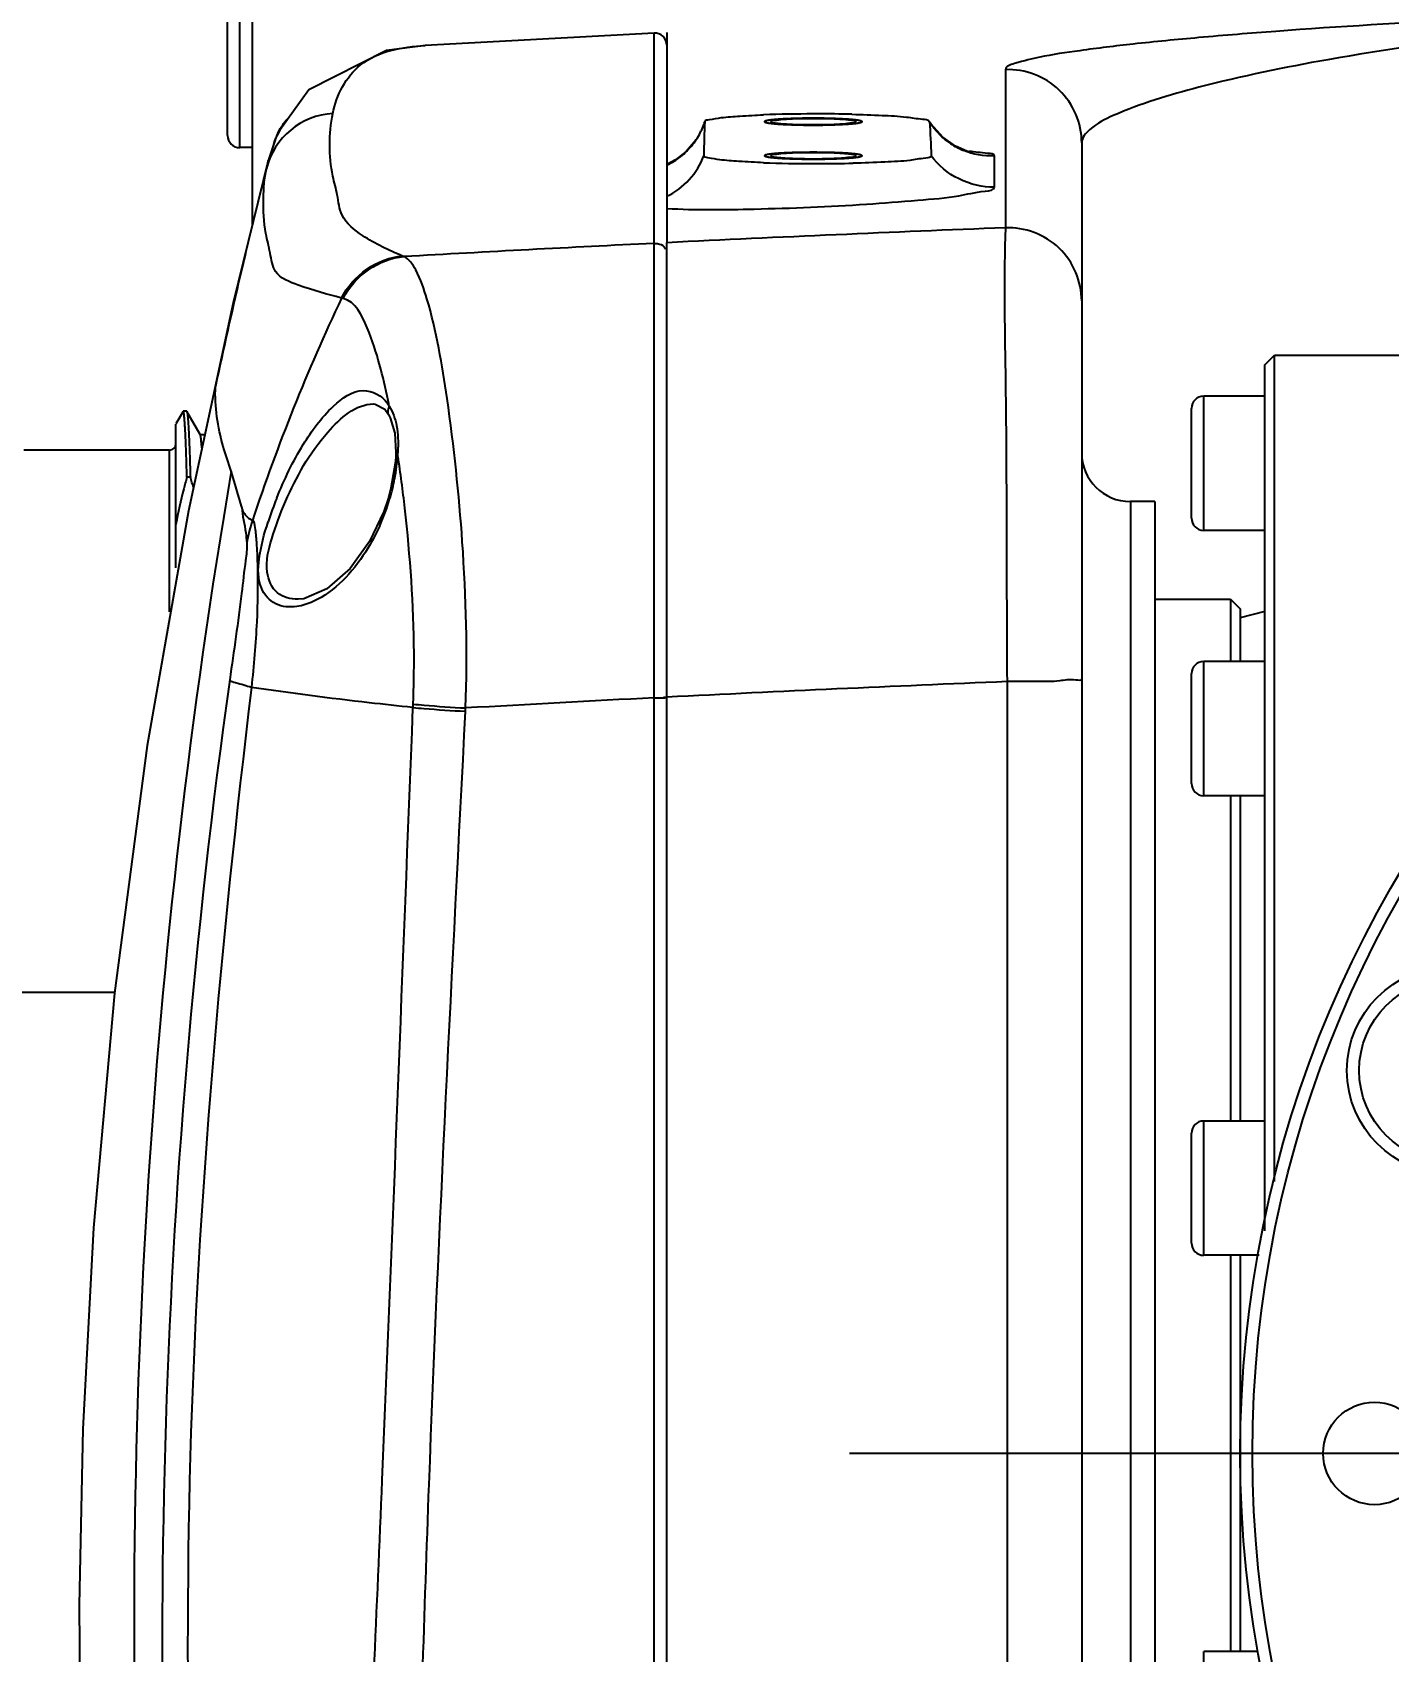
# Model space of a CAD drawing. Header units: millimetres. Extents: x 7426 to 8740, y 124 to 421.
# Drawn here: x 7938.544 to 7941.323, y 303.551 to 306.868 of the extents above; entities that cross this region are included whole.
import ezdxf

# ---------------------------------------------------------------- set-up
doc = ezdxf.new("R2010")
doc.units = ezdxf.units.MM
doc.linetypes.add('CENTER', pattern=[0.6, 0.375, -0.075, 0.075, -0.075])
for name, color, linetype in [('中心线', 7, 'Continuous'), ('外形图', 7, 'Continuous'), ('多重引线', 7, 'Continuous'), ('尺寸标注', 7, 'Continuous')]:
    doc.layers.add(name, color=color, linetype=linetype)
doc.styles.add('微软雅黑', font='msyh.ttc')
doc.dimstyles.new('尺寸标注_1_20比例', dxfattribs={"dimtxt": 2.1, "dimasz": 1.7, "dimexe": 0.5, "dimexo": 0.4, "dimgap": 0.5, "dimtad": 1, "dimdec": 1, "dimlfac": 20, "dimdsep": 46, "dimtxsty": '微软雅黑', "dimcen": 0.09, "dimadec": 0, "dimazin": 0, "dimtp": 0.01, "dimtm": 0.01, "dimtfac": 1, "dimtdec": 1, "dimtofl": 0, "dimtmove": 0, "dimatfit": 3, "dimfxl": 1, "dimtolj": 1, "dimarcsym": 0})

# ---------------------------------------------------------------- blocks, each defined once
blk = doc.blocks.new('*D1015')
at = {"layer": 'Defpoints', "color": 0}
for p in [(7955.019, 314.0922), (7955.019, 297.9355), (7930.6433, 285.6271)]:
    blk.add_point(p, dxfattribs=at)
at = {"layer": '尺寸标注', "color": 0, "linetype": 'Continuous', "lineweight": -2}
for p, q in [((7930.6433, 286.0271), (7930.6433, 314.5922)), ((7955.019, 298.3355), (7955.019, 314.5922)), ((7932.3433, 314.0922), (7953.319, 314.0922))]:
    blk.add_line(p, q, dxfattribs=at)
at = {"layer": '尺寸标注', "color": 0}
for points in [[(7932.3433, 314.3755), (7932.3433, 313.8088), (7930.6433, 314.0922)], [(7953.319, 313.8088), (7953.319, 314.3755), (7955.019, 314.0922)]]:
    blk.add_solid(points, dxfattribs=at)
at = {"layer": '尺寸标注', "color": 0, "insert": (7942.8312, 315.6781), "char_height": 2.1, "attachment_point": 5, "style": '微软雅黑'}
blk.add_mtext('\\A1;\\A1;487.5', dxfattribs=at)
blk = doc.blocks.new('*D1252')
at = {"layer": 'Defpoints', "color": 0}
for p in [(7955.019, 321.2126), (7955.019, 294.4815), (7929.7433, 267.4557)]:
    blk.add_point(p, dxfattribs=at)
at = {"layer": '多重引线', "color": 0, "lineweight": -2}
for p, q in [((7929.7433, 267.8557), (7929.7433, 321.7126)), ((7955.019, 294.8815), (7955.019, 321.7126)), ((7931.4433, 321.2126), (7953.319, 321.2126))]:
    blk.add_line(p, q, dxfattribs=at)
at = {"layer": '多重引线', "color": 0}
for points in [[(7931.4433, 321.496), (7931.4433, 320.9293), (7929.7433, 321.2126)], [(7953.319, 320.9293), (7953.319, 321.496), (7955.019, 321.2126)]]:
    blk.add_solid(points, dxfattribs=at)
at = {"layer": '多重引线', "color": 0, "insert": (7942.3812, 322.7986), "char_height": 2.1, "attachment_point": 5, "style": '微软雅黑'}
blk.add_mtext('\\A1;505.5', dxfattribs=at)

msp = doc.modelspace()

# ---------------------------------------------------------------- linework, layer by layer
at = {"layer": '中心线', "linetype": 'CENTER', "ltscale": 10}
msp.add_line((7943.3437, 303.9568), (7940.2181, 303.9568), dxfattribs=at)
at = {"layer": '外形图', "color": 0, "linetype": 'Continuous'}
for p, q in [((7938.9936, 307.4004), (7938.9936, 306.4713)), ((7938.9436, 306.6569), (7938.9436, 306.9569)), ((7938.9686, 306.6319), (7938.9686, 306.9819)), ((7939.8173, 306.8667), (7939.3481, 306.8411)), ((7939.8173, 306.4359), (7939.8173, 306.8667)), ((7939.8436, 306.8681), (7939.8436, 306.4372)), ((7939.2689, 306.8308), (7939.1099, 306.7503)), ((7939.3493, 306.8412), (7939.2689, 306.8308)), ((7940.5375, 306.7915), (7940.5375, 306.4678)), ((7939.1099, 306.7503), (7939.0472, 306.6629)), ((7939.9214, 306.6852), (7939.9215, 306.6855)), ((7940.3813, 306.6857), (7940.3815, 306.6851)), ((7939.0424, 306.6521), (7939.0399, 306.6462)), ((7939.045, 306.6576), (7939.0424, 306.6521)), ((7939.0465, 306.6615), (7939.0472, 306.6629)), ((7939.0616, 306.6846), (7939.0557, 306.676)), ((7938.9936, 306.6319), (7938.9686, 306.6319)), ((7939.0407, 306.6482), (7939.0264, 306.6047)), ((7939.0407, 306.6482), (7939.0399, 306.6461)), ((7940.6936, 306.6417), (7940.6936, 301.304)), ((7939.0267, 306.6057), (7938.9549, 306.3143)), ((7939.0263, 306.6043), (7939.0264, 306.6047)), ((7939.0264, 306.6047), (7939.0267, 306.6057)), ((7940.5148, 306.5513), (7940.5148, 306.615)), ((7939.8179, 305.5048), (7939.8173, 306.4359)), ((7939.8436, 301.0455), (7939.8436, 306.4372)), ((7939.3049, 306.4088), (7939.302, 306.4099)), ((7939.1806, 306.323), (7939.1772, 306.3238)), ((7941.0686, 306.1869), (7941.0886, 306.2069)), ((7941.0886, 304.514), (7941.0886, 306.2069)), ((7941.0886, 306.2069), (7941.5936, 306.2069)), ((7941.0686, 306.1228), (7941.0686, 306.1868)), ((7940.9436, 305.8478), (7940.9436, 306.1228)), ((7941.0686, 306.1228), (7940.9436, 306.1228)), ((7941.0686, 306.0902), (7941.0686, 306.1228)), ((7938.8524, 306.0916), (7938.8375, 306.0658)), ((7938.8527, 306.0919), (7938.8524, 306.0916)), ((7938.8598, 306.0919), (7938.8527, 306.0919)), ((7938.8598, 306.0919), (7938.8601, 306.0916)), ((7938.8873, 306.0445), (7938.8601, 306.0916)), ((7939.2426, 306.1069), (7939.2431, 306.1069)), ((7939.2657, 306.0964), (7939.2735, 306.0854)), ((7940.9186, 305.8728), (7940.9186, 306.0978)), ((7941.0686, 305.5677), (7941.0686, 306.0902)), ((7938.8375, 305.7712), (7938.8375, 306.0657)), ((7939.2735, 306.0854), (7939.277, 306.0785)), ((7939.277, 306.0785), (7939.2862, 306.0469)), ((7938.8871, 306.0445), (7938.896, 306.0445)), ((7938.8875, 306.0442), (7938.8873, 306.0445)), ((7939.2862, 306.0469), (7939.2883, 306.0072)), ((7938.8248, 306.0125), (7938.5263, 306.0125)), ((7938.8248, 305.681), (7938.8248, 306.0125)), ((7939.2873, 305.9889), (7939.2782, 305.9342)), ((7939.288, 305.9991), (7939.2873, 305.9889)), ((7939.2883, 306.0072), (7939.288, 305.9992)), ((7939.2926, 305.9999), (7939.292, 306.0038)), ((7938.8673, 305.9566), (7938.8602, 305.9566)), ((7939.2782, 305.9342), (7939.2723, 305.9127)), ((7939.2723, 305.9127), (7939.2635, 305.8868)), ((7940.7936, 305.9069), (7940.7936, 302.0067)), ((7940.8436, 305.9069), (7940.7936, 305.9069)), ((7940.8436, 305.9069), (7940.8436, 302.0067)), ((7941.0686, 305.8478), (7940.9436, 305.8478)), ((7939.0881, 305.7069), (7939.0877, 305.7069)), ((7940.8436, 305.7069), (7940.9986, 305.7069)), ((7940.9986, 305.7069), (7940.9986, 305.5793)), ((7940.9986, 305.7069), (7941.0186, 305.6869)), ((7941.0186, 305.6869), (7941.0186, 305.5793)), ((7941.0686, 305.6819), (7941.0186, 305.6685)), ((7940.9436, 305.3043), (7940.9436, 305.5793)), ((7941.0686, 305.5793), (7940.9436, 305.5793)), ((7941.0686, 305.4882), (7941.0686, 305.5677)), ((7940.5406, 305.5379), (7940.5406, 302.2561)), ((7940.9186, 305.3293), (7940.9186, 305.5543)), ((7939.8179, 302.2896), (7939.8179, 305.5048)), ((7939.431, 305.4773), (7939.4313, 305.484)), ((7941.0686, 304.5812), (7941.0686, 305.4882)), ((7941.0686, 305.3043), (7940.9436, 305.3043)), ((7940.9986, 305.3043), (7940.9986, 304.6378)), ((7941.0186, 305.3043), (7941.0186, 304.6378)), ((7938.7121, 304.9012), (7938.3498, 304.9012)), ((7940.9436, 304.3628), (7940.9436, 304.6378)), ((7941.0686, 304.6378), (7940.9436, 304.6378)), ((7940.9186, 304.3878), (7940.9186, 304.6128)), ((7941.0686, 304.5003), (7941.0686, 304.5812)), ((7941.0686, 304.4128), (7941.0686, 304.5003)), ((7941.0573, 304.3628), (7940.9436, 304.3628)), ((7940.9986, 304.3628), (7940.9986, 303.5508)), ((7941.0186, 304.3628), (7941.0186, 303.5508)), ((7940.9436, 303.2758), (7940.9436, 303.5508)), ((7941.0554, 303.5508), (7940.9436, 303.5508))]:
    msp.add_line(p, q, dxfattribs=at)
for points in [[(7939.0634, 306.6871), (7939.0633, 306.6871), (7939.0628, 306.6863), (7939.0606, 306.6832)], [(7940.409, 306.6532), (7940.3852, 306.6798), (7940.3813, 306.6857)], [(7939.0502, 306.6671), (7939.0476, 306.6626), (7939.045, 306.6576)], [(7939.0549, 306.6749), (7939.0526, 306.6713), (7939.0502, 306.6671)], [(7939.0606, 306.6832), (7939.059, 306.6809), (7939.0571, 306.6781), (7939.0549, 306.6749)], [(7940.4687, 306.6223), (7940.4691, 306.6222), (7940.4583, 306.625), (7940.4354, 306.6348), (7940.409, 306.6532)], [(7939.9034, 306.6481), (7939.8831, 306.624), (7939.8611, 306.6067), (7939.8436, 306.5973)], [(7938.9549, 306.3143), (7938.8632, 305.888), (7938.779, 305.4069), (7938.7118, 304.8994), (7938.6685, 304.4187), (7938.6467, 304.0068), (7938.6392, 303.6465), (7938.6419, 303.3062), (7938.6549, 302.9534)], [(7939.2426, 306.1069), (7939.2462, 306.1067), (7939.2657, 306.0964)], [(7939.2635, 305.8868), (7939.2342, 305.8249), (7939.1947, 305.7698), (7939.1472, 305.7279), (7939.0998, 305.7079), (7939.0881, 305.7069)]]:
    msp.add_lwpolyline(points, dxfattribs=at)
for centre, radius in [((7943.3437, 303.9568), 2.3251), ((7943.3437, 303.9568), 2.3001), ((7941.4497, 304.7413), 0.2125), ((7941.4497, 304.7413), 0.1875), ((7941.2936, 303.9568), 0.105)]:
    msp.add_circle(centre, radius, dxfattribs=at)
for centre, radius, start, end in [((7939.8186, 306.8418), 0.025, 0, 92.9291), ((7940.5437, 306.6417), 0.15, 0.0212, 92.3494), ((7939.1683, 306.5524), 0.1499, 93.4259, 165.7273), ((7939.7785, 306.7311), 0.1501, 331.3165, 342.1606), ((7942.4344, 306.5756), 2.5154, 177.5028, 179.092), ((7940.1469, 303.8139), 2.8871, 90.0704, 92.0852), ((7940.151, 303.4115), 3.2895, 89.9936, 90.1345), ((7940.1519, 303.5533), 3.1478, 88.7076, 90.0099), ((7938.9686, 306.6569), 0.025, 180, 270), ((7939.1933, 306.5839), 0.1656, 155.5328, 156.0489), ((7939.1934, 306.5838), 0.1657, 155.0288, 155.5327), ((7939.1967, 306.5822), 0.1694, 150.5807, 155.0134), ((7939.1686, 306.6036), 0.1352, 156.4802, 158.1043), ((7939.1676, 306.604), 0.1341, 154.599, 156.4785), ((7939.2048, 306.5777), 0.1786, 147.6256, 150.5813), ((7939.2124, 306.5729), 0.1876, 146.6554, 147.6383), ((7939.7791, 306.7308), 0.1495, 325.012, 331.3294), ((7939.1922, 306.5843), 0.1644, 157.9026, 160.1291), ((7939.1932, 306.5839), 0.1655, 156.0489, 157.1274), ((7939.7789, 306.731), 0.1497, 306.4147, 313.2216), ((7939.7787, 306.7311), 0.15, 313.2411, 324.9896), ((7940.508, 306.7641), 0.1491, 230.0351, 232.1658), ((7940.5079, 306.764), 0.1489, 232.1697, 236.0787), ((7940.5086, 306.7651), 0.1502, 236.0931, 247.6023), ((7950.3971, 303.6983), 11.7357, 165.73868, 167.97745), ((7939.2671, 306.5439), 0.2482, 165.9042, 169.4467), ((7939.7788, 306.7308), 0.1496, 295.6455, 300.8187), ((7939.7781, 306.732), 0.151, 300.814, 306.4234), ((7940.1483, 309.5261), 2.9269, 267.9144, 269.9054), ((7940.1526, 309.9338), 3.3346, 269.8426, 270.0062), ((7940.1536, 309.784), 3.1848, 269.9894, 271.2973), ((7943.3438, 234.8812), 71.6416, 92.244919, 92.800427), ((7943.3438, 234.8822), 71.6405, 92.821475, 93.231836), ((7942.7959, 304.6084), 4.0048, 154.6372, 161.6642), ((7940.9436, 306.0978), 0.025, 90, 180), ((7939.1989, 306.0598), 0.0868, 29.0629, 34.3418), ((7937.598, 305.7651), 1.7103, 11.3612, 11.7624), ((7938.8248, 306.0252), 0.0127, 270, 0), ((7938.9526, 306.0202), 0.3399, 352.834, 357.2362), ((7936.6023, 305.5915), 2.7211, 7.5133, 8.6331), ((7940.7936, 306.0069), 0.1, 180, 270), ((7952.8083, 303.612), 14.0564, 170.34656, 182.57524), ((7937.5668, 305.5477), 1.3633, 16.5401, 17.4573), ((7938.9134, 306.025), 0.3794, 349.1286, 352.858), ((7938.8747, 306.0325), 0.4187, 343.2222, 349.1126), ((7936.3847, 305.5626), 2.9407, 6.4559, 7.5171), ((7939.7694, 305.6228), 0.7814, 158.1148, 161.9167), ((7938.8539, 306.0386), 0.4404, 335.711, 343.252), ((7939.2751, 305.7734), 0.2962, 161.3236, 170.693), ((7940.9436, 305.8728), 0.025, 180, 270), ((7940.9436, 305.5543), 0.025, 90, 180), ((7953.0212, 303.5635), 14.2117, 171.99815, 184.71329), ((7943.3437, 236.5045), 69.0903, 92.325219, 92.903814), ((7937.2947, 305.5811), 2.031, 357.2819, 357.4831), ((7943.3434, 236.5095), 69.0853, 92.925121, 93.246246), ((7940.9436, 305.3293), 0.025, 180, 270), ((7940.9436, 304.6128), 0.025, 90, 180), ((7940.9436, 304.3878), 0.025, 180, 270)]:
    msp.add_arc(centre, radius, start, end, dxfattribs=at)
for points, knots in [([(7941.4816, 306.8942), (7941.3516, 306.8876), (7941.1686, 306.8767), (7940.9415, 306.8584), (7940.8069, 306.8454), (7940.6998, 306.8324), (7940.6144, 306.8198), (7940.5703, 306.8084), (7940.5375, 306.7989), (7940.5375, 306.7915)], [0, 0, 0, 0, 0.409786, 0.576096, 0.717731, 0.833356, 0.92067, 0.976833, 1, 1, 1, 1]), ([(7941.5501, 306.8628), (7941.4322, 306.8493), (7941.2251, 306.8199), (7940.9614, 306.7663), (7940.7956, 306.7166), (7940.7161, 306.6775), (7940.6936, 306.6525), (7940.6936, 306.6417)], [0, 0, 0, 0, 0.395922, 0.696877, 0.902127, 0.964201, 1, 1, 1, 1]), ([(7939.1593, 306.702), (7939.1663, 306.7395), (7939.2103, 306.8233), (7939.3022, 306.8385), (7939.3481, 306.8411)], [0, 0, 0, 0, 0.453245, 1, 1, 1, 1]), ([(7939.06, 306.6838), (7939.0615, 306.6858), (7939.0679, 306.6933), (7939.0628, 306.6862), (7939.0616, 306.6846)], [0, 0, 0, 0, 0.557972, 1, 1, 1, 1]), ([(7939.302, 306.4099), (7939.2736, 306.4215), (7939.2291, 306.4428), (7939.1743, 306.4859), (7939.1696, 306.5347), (7939.1503, 306.6016), (7939.1509, 306.66), (7939.1593, 306.702)], [0, 0, 0, 0, 0.254633, 0.418572, 0.535664, 0.644835, 1, 1, 1, 1]), ([(7939.9215, 306.6855), (7939.9225, 306.6887), (7939.9373, 306.6902), (7939.9585, 306.6946), (7939.9971, 306.6969), (7940.0256, 306.6985), (7940.0418, 306.6991)], [0, 0, 0, 0, 0.083249, 0.286485, 0.599116, 1, 1, 1, 1]), ([(7940.1436, 306.6921), (7940.1404, 306.6921), (7940.1355, 306.6921), (7940.1298, 306.692), (7940.1266, 306.692), (7940.1241, 306.692), (7940.1218, 306.692), (7940.1187, 306.6919), (7940.1148, 306.6918), (7940.1109, 306.6917), (7940.1082, 306.6917), (7940.1067, 306.6916), (7940.1055, 306.6916), (7940.1044, 306.6916), (7940.103, 306.6915), (7940.1005, 306.6914), (7940.0969, 306.6913), (7940.0933, 306.6912), (7940.0908, 306.6911), (7940.0893, 306.691), (7940.0882, 306.691), (7940.0873, 306.6909), (7940.086, 306.6908), (7940.0838, 306.6907), (7940.0812, 306.6906), (7940.0786, 306.6904), (7940.0767, 306.6903), (7940.0751, 306.6902), (7940.074, 306.6902), (7940.0734, 306.6901), (7940.0729, 306.6901), (7940.0725, 306.6901), (7940.072, 306.69), (7940.0711, 306.6899), (7940.0693, 306.6898), (7940.0672, 306.6896), (7940.0651, 306.6894), (7940.0636, 306.6893), (7940.0623, 306.6892), (7940.0614, 306.6891), (7940.0609, 306.6891), (7940.0605, 306.689), (7940.0602, 306.689), (7940.0598, 306.689), (7940.0592, 306.6889), (7940.0578, 306.6887), (7940.0563, 306.6885), (7940.0547, 306.6883), (7940.0536, 306.6881), (7940.0526, 306.688), (7940.0519, 306.6879), (7940.0516, 306.6879), (7940.0512, 306.6878), (7940.0511, 306.6878), (7940.0509, 306.6878), (7940.0504, 306.6877), (7940.0498, 306.6875), (7940.0491, 306.6874), (7940.0484, 306.6872), (7940.0477, 306.687), (7940.047, 306.6869), (7940.0464, 306.6867), (7940.046, 306.6866), (7940.0458, 306.6866), (7940.0455, 306.6865), (7940.0455, 306.6865), (7940.0454, 306.6864), (7940.0453, 306.6863), (7940.0451, 306.6862), (7940.0448, 306.686), (7940.0446, 306.6859), (7940.0443, 306.6857), (7940.0441, 306.6855), (7940.0439, 306.6854), (7940.0437, 306.6853), (7940.0437, 306.6852), (7940.0436, 306.6852), (7940.0437, 306.6851), (7940.0437, 306.6851), (7940.0439, 306.685), (7940.0441, 306.6848), (7940.0443, 306.6847), (7940.0445, 306.6845), (7940.0448, 306.6843), (7940.045, 306.6841), (7940.0452, 306.684), (7940.0454, 306.6839), (7940.0454, 306.6839), (7940.0455, 306.6838), (7940.0457, 306.6838), (7940.0459, 306.6837), (7940.0463, 306.6836), (7940.0469, 306.6835), (7940.0476, 306.6833), (7940.0483, 306.6832), (7940.049, 306.683), (7940.0497, 306.6828), (7940.0503, 306.6827), (7940.0507, 306.6826), (7940.051, 306.6825), (7940.0511, 306.6825), (7940.0514, 306.6825), (7940.0518, 306.6824), (7940.0525, 306.6823), (7940.0534, 306.6822), (7940.0546, 306.6821), (7940.0557, 306.6819), (7940.0569, 306.6818), (7940.058, 306.6816), (7940.059, 306.6815), (7940.0596, 306.6814), (7940.06, 306.6813), (7940.0603, 306.6813), (7940.0607, 306.6813), (7940.0612, 306.6812), (7940.0621, 306.6811), (7940.0634, 306.681), (7940.065, 306.6809), (7940.0671, 306.6807), (7940.0692, 306.6805), (7940.071, 306.6804), (7940.0721, 306.6803), (7940.0728, 306.6802), (7940.0738, 306.6802), (7940.0751, 306.6801), (7940.0773, 306.68), (7940.0804, 306.6798), (7940.0836, 306.6796), (7940.0858, 306.6795), (7940.087, 306.6794), (7940.0879, 306.6794), (7940.0891, 306.6793), (7940.0905, 306.6793), (7940.093, 306.6792), (7940.0966, 306.679), (7940.1002, 306.6789), (7940.1027, 306.6788), (7940.1041, 306.6788), (7940.1051, 306.6787), (7940.1063, 306.6787), (7940.1079, 306.6787), (7940.1106, 306.6786), (7940.1145, 306.6785), (7940.1184, 306.6784), (7940.1215, 306.6784), (7940.1238, 306.6783), (7940.1263, 306.6783), (7940.1296, 306.6783), (7940.1354, 306.6782), (7940.1403, 306.6782), (7940.1436, 306.6782)], [0, 0, 0, 0, 0.03125, 0.046875, 0.054688, 0.0625, 0.070312, 0.078125, 0.09375, 0.109375, 0.117188, 0.121094, 0.125, 0.128906, 0.132812, 0.140625, 0.15625, 0.171875, 0.179688, 0.183594, 0.1875, 0.191406, 0.195312, 0.203125, 0.21875, 0.226562, 0.234375, 0.242188, 0.246094, 0.248047, 0.25, 0.251953, 0.253906, 0.257812, 0.265625, 0.28125, 0.289062, 0.296875, 0.304688, 0.308594, 0.310547, 0.3125, 0.314453, 0.316406, 0.320312, 0.328125, 0.34375, 0.351562, 0.359375, 0.367188, 0.371094, 0.373047, 0.375, 0.376953, 0.378906, 0.382812, 0.390625, 0.398438, 0.40625, 0.414062, 0.421875, 0.429688, 0.433594, 0.435547, 0.4375, 0.439453, 0.441406, 0.445312, 0.453125, 0.460938, 0.46875, 0.476562, 0.484375, 0.492188, 0.496094, 0.498047, 0.5, 0.501953, 0.503906, 0.507812, 0.515625, 0.523438, 0.53125, 0.539062, 0.546875, 0.554688, 0.558594, 0.560547, 0.5625, 0.564453, 0.566406, 0.570312, 0.578125, 0.585938, 0.59375, 0.601562, 0.609375, 0.617188, 0.621094, 0.623047, 0.625, 0.626953, 0.628906, 0.632812, 0.640625, 0.648438, 0.65625, 0.664062, 0.671875, 0.679688, 0.683594, 0.685547, 0.6875, 0.689453, 0.691406, 0.695312, 0.703125, 0.710938, 0.71875, 0.734375, 0.742188, 0.746094, 0.75, 0.753906, 0.757812, 0.765625, 0.78125, 0.796875, 0.804688, 0.808594, 0.8125, 0.816406, 0.820312, 0.828125, 0.84375, 0.859375, 0.867188, 0.871094, 0.875, 0.878906, 0.882812, 0.890625, 0.90625, 0.921875, 0.929688, 0.9375, 0.945312, 0.953125, 0.96875, 1, 1, 1, 1]), ([(7940.0817, 306.6895), (7940.0754, 306.689), (7940.0694, 306.6872), (7940.0561, 306.6875), (7940.0561, 306.6852)], [0, 0, 0, 0, 0.729869, 1, 1, 1, 1]), ([(7940.0561, 306.6852), (7940.0561, 306.6845), (7940.0592, 306.6835), (7940.0611, 306.6831), (7940.0628, 306.6828)], [0, 0, 0, 0, 0.287967, 1, 1, 1, 1]), ([(7940.1436, 306.6913), (7940.1274, 306.6913), (7940.1067, 306.6909), (7940.0861, 306.6898), (7940.0817, 306.6895)], [0, 0, 0, 0, 0.785554, 1, 1, 1, 1]), ([(7940.1436, 306.6782), (7940.1468, 306.6782), (7940.1517, 306.6782), (7940.1574, 306.6783), (7940.1606, 306.6783), (7940.163, 306.6783), (7940.1653, 306.6784), (7940.1685, 306.6784), (7940.1724, 306.6785), (7940.1763, 306.6786), (7940.179, 306.6787), (7940.1805, 306.6787), (7940.1817, 306.6787), (7940.1828, 306.6788), (7940.1842, 306.6788), (7940.1867, 306.6789), (7940.1903, 306.679), (7940.1939, 306.6792), (7940.1964, 306.6793), (7940.1979, 306.6793), (7940.199, 306.6794), (7940.1999, 306.6794), (7940.2012, 306.6795), (7940.2034, 306.6796), (7940.206, 306.6798), (7940.2085, 306.6799), (7940.2105, 306.68), (7940.2121, 306.6801), (7940.2132, 306.6802), (7940.2138, 306.6802), (7940.2143, 306.6802), (7940.2147, 306.6803), (7940.2152, 306.6803), (7940.2161, 306.6804), (7940.2179, 306.6805), (7940.22, 306.6807), (7940.2221, 306.6809), (7940.2236, 306.681), (7940.2249, 306.6811), (7940.2258, 306.6812), (7940.2263, 306.6813), (7940.2267, 306.6813), (7940.227, 306.6813), (7940.2274, 306.6814), (7940.228, 306.6815), (7940.2294, 306.6816), (7940.2309, 306.6818), (7940.2325, 306.682), (7940.2336, 306.6822), (7940.2346, 306.6823), (7940.2353, 306.6824), (7940.2356, 306.6824), (7940.236, 306.6825), (7940.2361, 306.6825), (7940.2363, 306.6826), (7940.2367, 306.6827), (7940.2373, 306.6828), (7940.2381, 306.683), (7940.2388, 306.6831), (7940.2395, 306.6833), (7940.2402, 306.6835), (7940.2408, 306.6836), (7940.2412, 306.6837), (7940.2414, 306.6837), (7940.2417, 306.6838), (7940.2417, 306.6838), (7940.2418, 306.6839), (7940.2419, 306.684), (7940.2421, 306.6841), (7940.2424, 306.6843), (7940.2426, 306.6845), (7940.2429, 306.6846), (7940.2431, 306.6848), (7940.2433, 306.685), (7940.2435, 306.6851), (7940.2435, 306.6851), (7940.2436, 306.6852), (7940.2435, 306.6852), (7940.2435, 306.6853), (7940.2433, 306.6854), (7940.2431, 306.6855), (7940.2429, 306.6857), (7940.2426, 306.6858), (7940.2424, 306.686), (7940.2422, 306.6862), (7940.242, 306.6863), (7940.2418, 306.6864), (7940.2417, 306.6865), (7940.2417, 306.6865), (7940.2415, 306.6866), (7940.2413, 306.6866), (7940.2409, 306.6867), (7940.2403, 306.6868), (7940.2396, 306.687), (7940.2389, 306.6872), (7940.2382, 306.6873), (7940.2375, 306.6875), (7940.2369, 306.6876), (7940.2365, 306.6877), (7940.2362, 306.6878), (7940.2361, 306.6878), (7940.2358, 306.6879), (7940.2354, 306.6879), (7940.2347, 306.688), (7940.2338, 306.6881), (7940.2326, 306.6883), (7940.2315, 306.6884), (7940.2303, 306.6886), (7940.2292, 306.6887), (7940.2282, 306.6889), (7940.2276, 306.6889), (7940.2272, 306.689), (7940.2269, 306.689), (7940.2265, 306.6891), (7940.226, 306.6891), (7940.2251, 306.6892), (7940.2237, 306.6893), (7940.2222, 306.6894), (7940.2201, 306.6896), (7940.218, 306.6898), (7940.2162, 306.6899), (7940.2151, 306.69), (7940.2144, 306.6901), (7940.2134, 306.6902), (7940.2121, 306.6902), (7940.2099, 306.6903), (7940.2068, 306.6905), (7940.2036, 306.6907), (7940.2014, 306.6908), (7940.2002, 306.6909), (7940.1993, 306.691), (7940.1981, 306.691), (7940.1967, 306.6911), (7940.1942, 306.6911), (7940.1906, 306.6913), (7940.187, 306.6914), (7940.1845, 306.6915), (7940.1831, 306.6916), (7940.1821, 306.6916), (7940.1809, 306.6916), (7940.1793, 306.6917), (7940.1766, 306.6917), (7940.1727, 306.6918), (7940.1688, 306.6919), (7940.1657, 306.692), (7940.1634, 306.692), (7940.1609, 306.692), (7940.1576, 306.692), (7940.1518, 306.6921), (7940.1469, 306.6921), (7940.1436, 306.6921)], [0, 0, 0, 0, 0.03125, 0.046875, 0.054688, 0.0625, 0.070312, 0.078125, 0.09375, 0.109375, 0.117188, 0.121094, 0.125, 0.128906, 0.132812, 0.140625, 0.15625, 0.171875, 0.179688, 0.183594, 0.1875, 0.191406, 0.195312, 0.203125, 0.21875, 0.226562, 0.234375, 0.242188, 0.246094, 0.248047, 0.25, 0.251953, 0.253906, 0.257812, 0.265625, 0.28125, 0.289062, 0.296875, 0.304688, 0.308594, 0.310547, 0.3125, 0.314453, 0.316406, 0.320312, 0.328125, 0.34375, 0.351562, 0.359375, 0.367188, 0.371094, 0.373047, 0.375, 0.376953, 0.378906, 0.382812, 0.390625, 0.398438, 0.40625, 0.414062, 0.421875, 0.429688, 0.433594, 0.435547, 0.4375, 0.439453, 0.441406, 0.445312, 0.453125, 0.460938, 0.46875, 0.476562, 0.484375, 0.492188, 0.496094, 0.498047, 0.5, 0.501953, 0.503906, 0.507812, 0.515625, 0.523438, 0.53125, 0.539062, 0.546875, 0.554688, 0.558594, 0.560547, 0.5625, 0.564453, 0.566406, 0.570312, 0.578125, 0.585938, 0.59375, 0.601562, 0.609375, 0.617188, 0.621094, 0.623047, 0.625, 0.626953, 0.628906, 0.632812, 0.640625, 0.648438, 0.65625, 0.664062, 0.671875, 0.679688, 0.683594, 0.685547, 0.6875, 0.689453, 0.691406, 0.695312, 0.703125, 0.710938, 0.71875, 0.734375, 0.742188, 0.746094, 0.75, 0.753906, 0.757812, 0.765625, 0.78125, 0.796875, 0.804688, 0.808594, 0.8125, 0.816406, 0.820312, 0.828125, 0.84375, 0.859375, 0.867188, 0.871094, 0.875, 0.878906, 0.882812, 0.890625, 0.90625, 0.921875, 0.929688, 0.9375, 0.945312, 0.953125, 0.96875, 1, 1, 1, 1]), ([(7940.2055, 306.6895), (7940.2011, 306.6898), (7940.1805, 306.6909), (7940.1598, 306.6913), (7940.1436, 306.6913)], [0, 0, 0, 0, 0.214446, 1, 1, 1, 1]), ([(7940.2244, 306.6875), (7940.2218, 306.688), (7940.2154, 306.6887), (7940.2091, 306.6892), (7940.2055, 306.6895)], [0, 0, 0, 0, 0.427852, 1, 1, 1, 1]), ([(7940.2055, 306.6808), (7940.2118, 306.6813), (7940.2178, 306.6831), (7940.2311, 306.6828), (7940.2311, 306.6852)], [0, 0, 0, 0, 0.729869, 1, 1, 1, 1]), ([(7940.2229, 306.7003), (7940.2436, 306.6998), (7940.2804, 306.6982), (7940.3301, 306.6962), (7940.3598, 306.6907), (7940.3787, 306.6898), (7940.3813, 306.6857)], [0, 0, 0, 0, 0.388024, 0.700886, 0.910526, 1, 1, 1, 1]), ([(7940.2311, 306.6852), (7940.2311, 306.6859), (7940.228, 306.6868), (7940.2261, 306.6872), (7940.2244, 306.6875)], [0, 0, 0, 0, 0.287967, 1, 1, 1, 1]), ([(7940.0628, 306.6828), (7940.0654, 306.6824), (7940.0718, 306.6816), (7940.0781, 306.6811), (7940.0817, 306.6808)], [0, 0, 0, 0, 0.427852, 1, 1, 1, 1]), ([(7940.0817, 306.6808), (7940.0861, 306.6805), (7940.1067, 306.6794), (7940.1274, 306.6791), (7940.1436, 306.6791)], [0, 0, 0, 0, 0.214446, 1, 1, 1, 1]), ([(7940.1436, 306.6791), (7940.1598, 306.6791), (7940.1805, 306.6794), (7940.2011, 306.6805), (7940.2055, 306.6808)], [0, 0, 0, 0, 0.785554, 1, 1, 1, 1]), ([(7940.1436, 306.6224), (7940.1404, 306.6224), (7940.1355, 306.6223), (7940.1298, 306.6223), (7940.1266, 306.6223), (7940.1241, 306.6223), (7940.1218, 306.6222), (7940.1187, 306.6221), (7940.1148, 306.6221), (7940.1109, 306.622), (7940.1082, 306.6219), (7940.1067, 306.6219), (7940.1055, 306.6219), (7940.1044, 306.6218), (7940.103, 306.6218), (7940.1005, 306.6217), (7940.0969, 306.6215), (7940.0933, 306.6214), (7940.0908, 306.6213), (7940.0893, 306.6213), (7940.0882, 306.6212), (7940.0873, 306.6212), (7940.086, 306.6211), (7940.0838, 306.621), (7940.0812, 306.6208), (7940.0786, 306.6207), (7940.0767, 306.6206), (7940.0751, 306.6205), (7940.074, 306.6204), (7940.0734, 306.6204), (7940.0729, 306.6203), (7940.0725, 306.6203), (7940.072, 306.6203), (7940.0711, 306.6202), (7940.0693, 306.62), (7940.0672, 306.6199), (7940.0651, 306.6197), (7940.0636, 306.6196), (7940.0623, 306.6194), (7940.0614, 306.6194), (7940.0609, 306.6193), (7940.0605, 306.6193), (7940.0602, 306.6192), (7940.0598, 306.6192), (7940.0592, 306.6191), (7940.0578, 306.6189), (7940.0563, 306.6187), (7940.0547, 306.6185), (7940.0536, 306.6184), (7940.0526, 306.6183), (7940.0519, 306.6182), (7940.0516, 306.6181), (7940.0512, 306.6181), (7940.0511, 306.618), (7940.0509, 306.618), (7940.0504, 306.6179), (7940.0498, 306.6178), (7940.0491, 306.6176), (7940.0484, 306.6174), (7940.0477, 306.6173), (7940.047, 306.6171), (7940.0464, 306.617), (7940.046, 306.6169), (7940.0458, 306.6168), (7940.0455, 306.6168), (7940.0455, 306.6167), (7940.0454, 306.6167), (7940.0453, 306.6166), (7940.0451, 306.6164), (7940.0448, 306.6163), (7940.0446, 306.6161), (7940.0443, 306.6159), (7940.0441, 306.6158), (7940.0439, 306.6156), (7940.0437, 306.6155), (7940.0437, 306.6154), (7940.0436, 306.6154), (7940.0437, 306.6154), (7940.0437, 306.6153), (7940.0439, 306.6152), (7940.0441, 306.6151), (7940.0443, 306.6149), (7940.0445, 306.6147), (7940.0448, 306.6146), (7940.045, 306.6144), (7940.0452, 306.6142), (7940.0454, 306.6142), (7940.0454, 306.6141), (7940.0455, 306.6141), (7940.0457, 306.614), (7940.0459, 306.614), (7940.0463, 306.6139), (7940.0469, 306.6137), (7940.0476, 306.6136), (7940.0483, 306.6134), (7940.049, 306.6132), (7940.0497, 306.6131), (7940.0503, 306.6129), (7940.0507, 306.6128), (7940.051, 306.6128), (7940.0511, 306.6127), (7940.0514, 306.6127), (7940.0518, 306.6127), (7940.0525, 306.6126), (7940.0534, 306.6124), (7940.0546, 306.6123), (7940.0557, 306.6121), (7940.0569, 306.612), (7940.058, 306.6118), (7940.059, 306.6117), (7940.0596, 306.6116), (7940.06, 306.6116), (7940.0603, 306.6115), (7940.0607, 306.6115), (7940.0612, 306.6115), (7940.0621, 306.6114), (7940.0634, 306.6113), (7940.065, 306.6111), (7940.0671, 306.611), (7940.0692, 306.6108), (7940.071, 306.6106), (7940.0721, 306.6105), (7940.0728, 306.6105), (7940.0738, 306.6104), (7940.0751, 306.6103), (7940.0773, 306.6102), (7940.0804, 306.61), (7940.0836, 306.6099), (7940.0858, 306.6097), (7940.087, 306.6097), (7940.0879, 306.6096), (7940.0891, 306.6096), (7940.0905, 306.6095), (7940.093, 306.6094), (7940.0966, 306.6093), (7940.1002, 306.6092), (7940.1027, 306.6091), (7940.1041, 306.609), (7940.1051, 306.609), (7940.1063, 306.6089), (7940.1079, 306.6089), (7940.1106, 306.6089), (7940.1145, 306.6088), (7940.1184, 306.6087), (7940.1215, 306.6086), (7940.1238, 306.6086), (7940.1263, 306.6086), (7940.1296, 306.6085), (7940.1354, 306.6085), (7940.1403, 306.6085), (7940.1436, 306.6084)], [0, 0, 0, 0, 0.03125, 0.046875, 0.054688, 0.0625, 0.070312, 0.078125, 0.09375, 0.109375, 0.117188, 0.121094, 0.125, 0.128906, 0.132812, 0.140625, 0.15625, 0.171875, 0.179688, 0.183594, 0.1875, 0.191406, 0.195312, 0.203125, 0.21875, 0.226562, 0.234375, 0.242188, 0.246094, 0.248047, 0.25, 0.251953, 0.253906, 0.257812, 0.265625, 0.28125, 0.289062, 0.296875, 0.304688, 0.308594, 0.310547, 0.3125, 0.314453, 0.316406, 0.320312, 0.328125, 0.34375, 0.351562, 0.359375, 0.367188, 0.371094, 0.373047, 0.375, 0.376953, 0.378906, 0.382812, 0.390625, 0.398438, 0.40625, 0.414062, 0.421875, 0.429688, 0.433594, 0.435547, 0.4375, 0.439453, 0.441406, 0.445312, 0.453125, 0.460938, 0.46875, 0.476562, 0.484375, 0.492188, 0.496094, 0.498047, 0.5, 0.501953, 0.503906, 0.507812, 0.515625, 0.523438, 0.53125, 0.539062, 0.546875, 0.554688, 0.558594, 0.560547, 0.5625, 0.564453, 0.566406, 0.570312, 0.578125, 0.585938, 0.59375, 0.601562, 0.609375, 0.617188, 0.621094, 0.623047, 0.625, 0.626953, 0.628906, 0.632812, 0.640625, 0.648438, 0.65625, 0.664062, 0.671875, 0.679688, 0.683594, 0.685547, 0.6875, 0.689453, 0.691406, 0.695312, 0.703125, 0.710938, 0.71875, 0.734375, 0.742188, 0.746094, 0.75, 0.753906, 0.757812, 0.765625, 0.78125, 0.796875, 0.804688, 0.808594, 0.8125, 0.816406, 0.820312, 0.828125, 0.84375, 0.859375, 0.867188, 0.871094, 0.875, 0.878906, 0.882812, 0.890625, 0.90625, 0.921875, 0.929688, 0.9375, 0.945312, 0.953125, 0.96875, 1, 1, 1, 1]), ([(7940.0817, 306.6197), (7940.0754, 306.6193), (7940.0694, 306.6174), (7940.0561, 306.6178), (7940.0561, 306.6154)], [0, 0, 0, 0, 0.729869, 1, 1, 1, 1]), ([(7940.1436, 306.6215), (7940.1274, 306.6215), (7940.1067, 306.6212), (7940.0861, 306.62), (7940.0817, 306.6197)], [0, 0, 0, 0, 0.785554, 1, 1, 1, 1]), ([(7940.1436, 306.6084), (7940.1468, 306.6085), (7940.1517, 306.6085), (7940.1574, 306.6085), (7940.1606, 306.6085), (7940.163, 306.6086), (7940.1653, 306.6086), (7940.1685, 306.6087), (7940.1724, 306.6088), (7940.1763, 306.6088), (7940.179, 306.6089), (7940.1805, 306.6089), (7940.1817, 306.609), (7940.1828, 306.609), (7940.1842, 306.609), (7940.1867, 306.6091), (7940.1903, 306.6093), (7940.1939, 306.6094), (7940.1964, 306.6095), (7940.1979, 306.6096), (7940.199, 306.6096), (7940.1999, 306.6097), (7940.2012, 306.6097), (7940.2034, 306.6099), (7940.206, 306.61), (7940.2085, 306.6101), (7940.2105, 306.6103), (7940.2121, 306.6103), (7940.2132, 306.6104), (7940.2138, 306.6104), (7940.2143, 306.6105), (7940.2147, 306.6105), (7940.2152, 306.6106), (7940.2161, 306.6106), (7940.2179, 306.6108), (7940.22, 306.611), (7940.2221, 306.6111), (7940.2236, 306.6113), (7940.2249, 306.6114), (7940.2258, 306.6114), (7940.2263, 306.6115), (7940.2267, 306.6115), (7940.227, 306.6116), (7940.2274, 306.6116), (7940.228, 306.6117), (7940.2294, 306.6119), (7940.2309, 306.6121), (7940.2325, 306.6123), (7940.2336, 306.6124), (7940.2346, 306.6126), (7940.2353, 306.6126), (7940.2356, 306.6127), (7940.236, 306.6127), (7940.2361, 306.6128), (7940.2363, 306.6128), (7940.2367, 306.6129), (7940.2373, 306.6131), (7940.2381, 306.6132), (7940.2388, 306.6134), (7940.2395, 306.6135), (7940.2402, 306.6137), (7940.2408, 306.6138), (7940.2412, 306.6139), (7940.2414, 306.614), (7940.2417, 306.614), (7940.2417, 306.6141), (7940.2418, 306.6141), (7940.2419, 306.6142), (7940.2421, 306.6144), (7940.2424, 306.6145), (7940.2426, 306.6147), (7940.2429, 306.6149), (7940.2431, 306.6151), (7940.2433, 306.6152), (7940.2435, 306.6153), (7940.2435, 306.6154), (7940.2436, 306.6154), (7940.2435, 306.6154), (7940.2435, 306.6155), (7940.2433, 306.6156), (7940.2431, 306.6157), (7940.2429, 306.6159), (7940.2426, 306.6161), (7940.2424, 306.6163), (7940.2422, 306.6164), (7940.242, 306.6166), (7940.2418, 306.6167), (7940.2417, 306.6167), (7940.2417, 306.6168), (7940.2415, 306.6168), (7940.2413, 306.6169), (7940.2409, 306.617), (7940.2403, 306.6171), (7940.2396, 306.6173), (7940.2389, 306.6174), (7940.2382, 306.6176), (7940.2375, 306.6177), (7940.2369, 306.6179), (7940.2365, 306.618), (7940.2362, 306.618), (7940.2361, 306.6181), (7940.2358, 306.6181), (7940.2354, 306.6182), (7940.2347, 306.6182), (7940.2338, 306.6184), (7940.2326, 306.6185), (7940.2315, 306.6187), (7940.2303, 306.6188), (7940.2292, 306.619), (7940.2282, 306.6191), (7940.2276, 306.6192), (7940.2272, 306.6192), (7940.2269, 306.6193), (7940.2265, 306.6193), (7940.226, 306.6193), (7940.2251, 306.6194), (7940.2237, 306.6195), (7940.2222, 306.6197), (7940.2201, 306.6198), (7940.218, 306.62), (7940.2162, 306.6202), (7940.2151, 306.6203), (7940.2144, 306.6203), (7940.2134, 306.6204), (7940.2121, 306.6205), (7940.2099, 306.6206), (7940.2068, 306.6208), (7940.2036, 306.621), (7940.2014, 306.6211), (7940.2002, 306.6211), (7940.1993, 306.6212), (7940.1981, 306.6212), (7940.1967, 306.6213), (7940.1942, 306.6214), (7940.1906, 306.6215), (7940.187, 306.6217), (7940.1845, 306.6218), (7940.1831, 306.6218), (7940.1821, 306.6219), (7940.1809, 306.6219), (7940.1793, 306.6219), (7940.1766, 306.622), (7940.1727, 306.622), (7940.1688, 306.6221), (7940.1657, 306.6222), (7940.1634, 306.6223), (7940.1609, 306.6223), (7940.1576, 306.6223), (7940.1518, 306.6223), (7940.1469, 306.6224), (7940.1436, 306.6224)], [0, 0, 0, 0, 0.03125, 0.046875, 0.054688, 0.0625, 0.070312, 0.078125, 0.09375, 0.109375, 0.117188, 0.121094, 0.125, 0.128906, 0.132812, 0.140625, 0.15625, 0.171875, 0.179688, 0.183594, 0.1875, 0.191406, 0.195312, 0.203125, 0.21875, 0.226562, 0.234375, 0.242188, 0.246094, 0.248047, 0.25, 0.251953, 0.253906, 0.257812, 0.265625, 0.28125, 0.289062, 0.296875, 0.304688, 0.308594, 0.310547, 0.3125, 0.314453, 0.316406, 0.320312, 0.328125, 0.34375, 0.351562, 0.359375, 0.367188, 0.371094, 0.373047, 0.375, 0.376953, 0.378906, 0.382812, 0.390625, 0.398438, 0.40625, 0.414062, 0.421875, 0.429688, 0.433594, 0.435547, 0.4375, 0.439453, 0.441406, 0.445312, 0.453125, 0.460938, 0.46875, 0.476562, 0.484375, 0.492188, 0.496094, 0.498047, 0.5, 0.501953, 0.503906, 0.507812, 0.515625, 0.523438, 0.53125, 0.539062, 0.546875, 0.554688, 0.558594, 0.560547, 0.5625, 0.564453, 0.566406, 0.570312, 0.578125, 0.585938, 0.59375, 0.601562, 0.609375, 0.617188, 0.621094, 0.623047, 0.625, 0.626953, 0.628906, 0.632812, 0.640625, 0.648438, 0.65625, 0.664062, 0.671875, 0.679688, 0.683594, 0.685547, 0.6875, 0.689453, 0.691406, 0.695312, 0.703125, 0.710938, 0.71875, 0.734375, 0.742188, 0.746094, 0.75, 0.753906, 0.757812, 0.765625, 0.78125, 0.796875, 0.804688, 0.808594, 0.8125, 0.816406, 0.820312, 0.828125, 0.84375, 0.859375, 0.867188, 0.871094, 0.875, 0.878906, 0.882812, 0.890625, 0.90625, 0.921875, 0.929688, 0.9375, 0.945312, 0.953125, 0.96875, 1, 1, 1, 1]), ([(7940.2055, 306.6197), (7940.2011, 306.62), (7940.1805, 306.6212), (7940.1598, 306.6215), (7940.1436, 306.6215)], [0, 0, 0, 0, 0.214446, 1, 1, 1, 1]), ([(7940.2244, 306.6177), (7940.2218, 306.6182), (7940.2154, 306.6189), (7940.2091, 306.6195), (7940.2055, 306.6197)], [0, 0, 0, 0, 0.427852, 1, 1, 1, 1]), ([(7940.5148, 306.615), (7940.5147, 306.6197), (7940.4884, 306.6205), (7940.476, 306.6233), (7940.4631, 306.6241)], [0, 0, 0, 0, 0.268311, 1, 1, 1, 1]), ([(7939.1772, 306.3238), (7939.1473, 306.3314), (7939.1029, 306.3442), (7939.0374, 306.3691), (7939.0315, 306.4173), (7939.0183, 306.4655), (7939.0157, 306.5246), (7939.019, 306.5692), (7939.023, 306.5893)], [0, 0, 0, 0, 0.256373, 0.406948, 0.516094, 0.628836, 0.829209, 1, 1, 1, 1]), ([(7940.0418, 306.6011), (7940.0249, 306.6018), (7939.9958, 306.6033), (7939.9552, 306.606), (7939.9356, 306.6101), (7939.9193, 306.6123), (7939.9194, 306.6154)], [0, 0, 0, 0, 0.407872, 0.723356, 0.924174, 1, 1, 1, 1]), ([(7940.0561, 306.6154), (7940.0561, 306.6147), (7940.0592, 306.6138), (7940.0611, 306.6134), (7940.0628, 306.6131)], [0, 0, 0, 0, 0.287967, 1, 1, 1, 1]), ([(7940.0628, 306.6131), (7940.0654, 306.6126), (7940.0718, 306.6119), (7940.0781, 306.6113), (7940.0817, 306.6111)], [0, 0, 0, 0, 0.427852, 1, 1, 1, 1]), ([(7940.0817, 306.6111), (7940.0861, 306.6108), (7940.1067, 306.6096), (7940.1274, 306.6093), (7940.1436, 306.6093)], [0, 0, 0, 0, 0.214446, 1, 1, 1, 1]), ([(7940.1436, 306.6093), (7940.1598, 306.6093), (7940.1805, 306.6096), (7940.2011, 306.6108), (7940.2055, 306.6111)], [0, 0, 0, 0, 0.785554, 1, 1, 1, 1]), ([(7940.2055, 306.6111), (7940.2118, 306.6115), (7940.2178, 306.6134), (7940.2311, 306.6131), (7940.2311, 306.6154)], [0, 0, 0, 0, 0.729869, 1, 1, 1, 1]), ([(7940.2311, 306.6154), (7940.2311, 306.6161), (7940.228, 306.617), (7940.2261, 306.6175), (7940.2244, 306.6177)], [0, 0, 0, 0, 0.287967, 1, 1, 1, 1]), ([(7940.3855, 306.6154), (7940.3856, 306.6113), (7940.3632, 306.6098), (7940.3379, 306.6043), (7940.2847, 306.6021), (7940.2472, 306.6005), (7940.2257, 306.6)], [0, 0, 0, 0, 0.076161, 0.281668, 0.599837, 1, 1, 1, 1]), ([(7939.8436, 306.5073), (7939.9031, 306.504), (7940.0394, 306.5057), (7940.2122, 306.5124), (7940.3494, 306.5237), (7940.4361, 306.5305), (7940.4782, 306.5417), (7940.5147, 306.5445), (7940.5148, 306.5513)], [0, 0, 0, 0, 0.265101, 0.606432, 0.762929, 0.888176, 0.969564, 1, 1, 1, 1]), ([(7940.5375, 306.4678), (7940.5334, 306.3687), (7940.5409, 306.0586), (7940.5392, 305.7488), (7940.5406, 305.5379)], [0, 0, 0, 0, 0.319796, 1, 1, 1, 1]), ([(7940.6936, 306.3183), (7940.6936, 306.3574), (7940.6597, 306.4391), (7940.5767, 306.4693), (7940.5375, 306.4678)], [0, 0, 0, 0, 0.499496, 1, 1, 1, 1]), ([(7939.4313, 305.484), (7939.4355, 305.5973), (7939.4296, 305.8098), (7939.4002, 306.0887), (7939.368, 306.2774), (7939.3355, 306.3732), (7939.3159, 306.4036), (7939.3049, 306.4088)], [0, 0, 0, 0, 0.360398, 0.673196, 0.894062, 0.961266, 1, 1, 1, 1]), ([(7939.2724, 306.1137), (7939.2618, 306.1643), (7939.2454, 306.2335), (7939.2057, 306.3168), (7939.1806, 306.323)], [0, 0, 0, 0, 0.666503, 1, 1, 1, 1]), ([(7938.9508, 305.9691), (7938.9454, 305.9859), (7938.9261, 306.0416), (7938.9167, 306.1014), (7938.9188, 306.1428)], [0, 0, 0, 0, 0.298284, 1, 1, 1, 1]), ([(7939.0443, 305.914), (7939.0595, 305.9519), (7939.0922, 306.0198), (7939.1483, 306.0963), (7939.2148, 306.1465), (7939.2602, 306.124), (7939.2706, 306.1088)], [0, 0, 0, 0, 0.35349, 0.641907, 0.840272, 1, 1, 1, 1]), ([(7938.8602, 305.9566), (7938.8599, 305.9669), (7938.8593, 305.9862), (7938.8584, 306.0133), (7938.8576, 306.0335), (7938.857, 306.0476), (7938.8565, 306.0568), (7938.856, 306.0648), (7938.8556, 306.0719), (7938.8551, 306.0779), (7938.8547, 306.0828), (7938.8542, 306.0866), (7938.8538, 306.0893), (7938.8534, 306.0909), (7938.853, 306.0917), (7938.8528, 306.0919), (7938.8527, 306.0919)], [0, 0, 0, 0, 0.226945, 0.427064, 0.598762, 0.6736, 0.740924, 0.800629, 0.852619, 0.896803, 0.933104, 0.961485, 0.981938, 0.994527, 0.998007, 1, 1, 1, 1]), ([(7938.8601, 306.0916), (7938.8604, 306.0912), (7938.8607, 306.09), (7938.8611, 306.0877), (7938.8615, 306.0845), (7938.862, 306.0802), (7938.8624, 306.075), (7938.863, 306.0661), (7938.8638, 306.0526), (7938.8647, 306.0337), (7938.8655, 306.0111), (7938.8664, 305.985), (7938.867, 305.9665), (7938.8673, 305.9566)], [0, 0, 0, 0, 0.009944, 0.027007, 0.051309, 0.082849, 0.121598, 0.167516, 0.280551, 0.421259, 0.588798, 0.782175, 1, 1, 1, 1]), ([(7939.0622, 305.9069), (7939.0846, 305.9577), (7939.1269, 306.036), (7939.2059, 306.1065), (7939.2426, 306.1069)], [0, 0, 0, 0, 0.602742, 1, 1, 1, 1]), ([(7939.2748, 306.102), (7939.2732, 306.0995), (7939.2716, 306.0938), (7939.2715, 306.0878), (7939.2724, 306.085)], [0, 0, 0, 0, 0.498929, 1, 1, 1, 1]), ([(7938.8906, 306.0169), (7938.8904, 306.0205), (7938.89, 306.0257), (7938.8895, 306.032), (7938.8891, 306.0358), (7938.8887, 306.0389), (7938.8883, 306.0413), (7938.888, 306.043), (7938.8877, 306.0439), (7938.8875, 306.0442)], [0, 0, 0, 0, 0.396827, 0.558771, 0.696175, 0.808958, 0.897078, 0.960601, 1, 1, 1, 1]), ([(7939.292, 306.0038), (7939.2911, 306.0034), (7939.2894, 306.002), (7939.2886, 306.0001), (7939.2885, 305.9991)], [0, 0, 0, 0, 0.527073, 1, 1, 1, 1]), ([(7938.8602, 305.9566), (7938.858, 305.9487), (7938.8493, 305.9167), (7938.842, 305.8844), (7938.8375, 305.86)], [0, 0, 0, 0, 0.250338, 1, 1, 1, 1]), ([(7938.9725, 305.8953), (7938.9729, 305.8916), (7938.9776, 305.8803), (7938.987, 305.8717), (7938.9945, 305.8683)], [0, 0, 0, 0, 0.312337, 1, 1, 1, 1]), ([(7938.9725, 305.8952), (7938.9738, 305.8777), (7938.9802, 305.8534), (7938.9822, 305.8286), (7938.9828, 305.8213)], [0, 0, 0, 0, 0.706548, 1, 1, 1, 1]), ([(7939.0877, 305.7068), (7939.0732, 305.7068), (7939.0399, 305.7147), (7939.0173, 305.7699), (7939.0343, 305.8352), (7939.0513, 305.882), (7939.0622, 305.9069)], [0, 0, 0, 0, 0.180959, 0.378405, 0.661844, 1, 1, 1, 1]), ([(7939.3237, 305.4919), (7939.3252, 305.5266), (7939.3273, 305.6606), (7939.3179, 305.7946), (7939.3067, 305.8932)], [0, 0, 0, 0, 0.259305, 1, 1, 1, 1]), ([(7938.9945, 305.8683), (7938.9966, 305.8681), (7938.9989, 305.8579), (7939.0013, 305.8429), (7939.0035, 305.8119), (7939.0059, 305.751), (7939.0043, 305.6533), (7938.9974, 305.5709), (7938.9924, 305.5262)], [0, 0, 0, 0, 0.018227, 0.067672, 0.15405, 0.277333, 0.607121, 1, 1, 1, 1]), ([(7939.0855, 305.6919), (7939.0711, 305.6898), (7939.0394, 305.6917), (7939.0045, 305.733), (7939.0065, 305.7966), (7939.0185, 305.8405), (7939.0266, 305.8653)], [0, 0, 0, 0, 0.19362, 0.388407, 0.652911, 1, 1, 1, 1]), ([(7939.2553, 305.8574), (7939.2469, 305.8388), (7939.214, 305.7778), (7939.1636, 305.7222), (7939.1186, 305.7019)], [0, 0, 0, 0, 0.293095, 1, 1, 1, 1]), ([(7938.9828, 305.8213), (7938.9838, 305.8097), (7938.9785, 305.7753), (7938.9685, 305.6823), (7938.9562, 305.6008), (7938.9479, 305.5418)], [0, 0, 0, 0, 0.1245, 0.36583, 1, 1, 1, 1]), ([(7938.9924, 305.5262), (7938.9295, 305.0031), (7938.8345, 303.9556), (7938.8701, 302.905), (7938.8951, 302.3829)], [0, 0, 0, 0, 0.502018, 1, 1, 1, 1]), ([(7938.9924, 305.5262), (7938.9815, 305.5288), (7938.9685, 305.5338), (7938.9495, 305.5375), (7938.9479, 305.5418)], [0, 0, 0, 0, 0.709439, 1, 1, 1, 1]), ([(7939.3234, 305.4848), (7939.2935, 305.488), (7939.1829, 305.5001), (7939.0726, 305.5141), (7938.9924, 305.5262)], [0, 0, 0, 0, 0.270644, 1, 1, 1, 1]), ([(7940.6936, 305.5433), (7940.6936, 305.5394), (7940.6697, 305.544), (7940.646, 305.5372), (7940.5949, 305.5389), (7940.56, 305.5379), (7940.5406, 305.5379)], [0, 0, 0, 0, 0.077612, 0.295182, 0.619475, 1, 1, 1, 1]), ([(7939.3237, 305.4919), (7939.3312, 305.4912), (7939.367, 305.4879), (7939.4029, 305.4856), (7939.4313, 305.484)], [0, 0, 0, 0, 0.208995, 1, 1, 1, 1]), ([(7939.8179, 305.5048), (7939.8238, 305.5048), (7939.8274, 305.5049), (7939.8423, 305.5051), (7939.838, 305.5055), (7939.837, 305.5055)], [0, 0, 0, 0, 0.697735, 0.87923, 1, 1, 1, 1]), ([(7939.1937, 302.3329), (7939.1989, 302.3978), (7939.2006, 302.5283), (7939.2136, 302.7891), (7939.232, 303.2472), (7939.2729, 304.1674), (7939.3025, 304.9573), (7939.3234, 305.4848)], [0, 0, 0, 0, 0.061956, 0.123997, 0.248324, 0.497916, 1, 1, 1, 1]), ([(7939.3064, 302.3179), (7939.3133, 302.4486), (7939.317, 302.7108), (7939.3352, 303.2358), (7939.3621, 304.1585), (7939.4041, 304.9493), (7939.431, 305.4773)], [0, 0, 0, 0, 0.124198, 0.248688, 0.498414, 1, 1, 1, 1]), ([(7939.3234, 305.4848), (7939.3309, 305.4841), (7939.3667, 305.481), (7939.4026, 305.4788), (7939.431, 305.4773)], [0, 0, 0, 0, 0.209063, 1, 1, 1, 1])]:
    msp.add_open_spline(points, degree=3, knots=knots, dxfattribs=at)
for points in [[(7940.3815, 306.6851), (7940.3834, 306.6619), (7940.3848, 306.6387), (7940.3855, 306.6154)], [(7940.4123, 306.6499), (7940.4003, 306.6599), (7940.3898, 306.6719), (7940.3815, 306.6851)], [(7939.0472, 306.6629), (7939.0508, 306.6702), (7939.055, 306.6773), (7939.06, 306.6838)], [(7940.5148, 306.615), (7940.4933, 306.6141), (7940.4712, 306.618), (7940.4514, 306.6262)], [(7939.8436, 306.5322), (7939.8774, 306.5485), (7939.9064, 306.5802), (7939.9194, 306.6154)], [(7940.5148, 306.5513), (7940.4667, 306.5493), (7940.413, 306.5759), (7940.3855, 306.6154)], [(7939.8173, 306.4359), (7939.8259, 306.4363), (7939.84, 306.4324), (7939.84, 306.4238)], [(7939.1772, 306.3238), (7939.1987, 306.3696), (7939.2516, 306.4064), (7939.302, 306.4099)], [(7939.1806, 306.323), (7939.2021, 306.3685), (7939.2547, 306.4052), (7939.3049, 306.4088)], [(7939.2748, 306.102), (7939.2823, 306.0901), (7939.2871, 306.0763), (7939.2898, 306.0625)], [(7939.2898, 306.0625), (7939.2915, 306.0538), (7939.2924, 306.045), (7939.2927, 306.0362)], [(7939.2927, 306.0362), (7939.2932, 306.0254), (7939.2928, 306.0146), (7939.292, 306.0038)], [(7938.9725, 305.8953), (7938.965, 305.9198), (7938.9587, 305.9447), (7938.9508, 305.9691)], [(7939.1186, 305.7019), (7939.1081, 305.6972), (7939.0969, 305.6935), (7939.0855, 305.6919)]]:
    msp.add_open_spline(points, degree=3, dxfattribs=at)

# ---------------------------------------------------------------- dimensions: what is measured, and where the dimension line sits
at = {"layer": '多重引线'}
dim = msp.add_linear_dim(base=(7955.019, 321.2126), p1=(7929.7433, 267.4557), p2=(7955.019, 294.4815), dimstyle='尺寸标注_1_20比例', dxfattribs=at)
dim.commit()
dim.dimension.update_dxf_attribs({"geometry": '*D1252', "text_midpoint": (7942.3812, 322.7986)})
at = {"layer": '尺寸标注', "color": 0, "linetype": 'Continuous'}
dim = msp.add_linear_dim(base=(7955.019, 314.0922), p1=(7930.6433, 285.6271), p2=(7955.019, 297.9355), text='\\A1;487.5', dimstyle='尺寸标注_1_20比例', override={"dimtxsty": '微软雅黑'}, dxfattribs=at)
dim.commit()
dim.dimension.update_dxf_attribs({"geometry": '*D1015', "text_midpoint": (7942.8312, 315.6781)})

doc.saveas('drawing.dxf')
